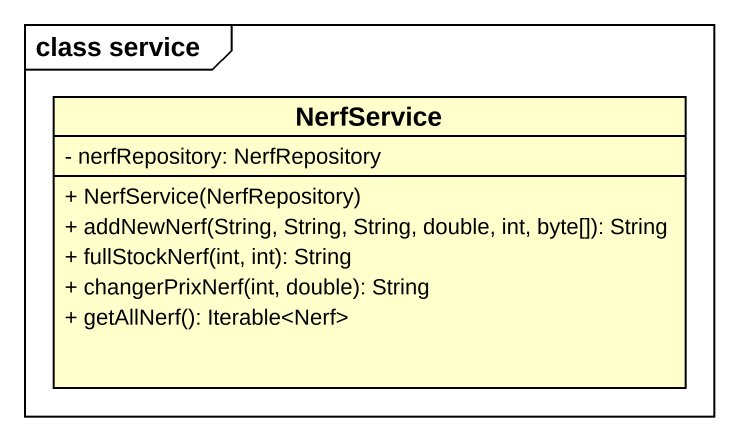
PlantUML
@startuml
mainframe class service
hide circle
hide empty members
skinparam classAttributeIconSize 0
class NerfService {
  - nerfRepository: NerfRepository
  + NerfService(NerfRepository)
  + addNewNerf(String, String, String, double, int, byte[]): String
  + fullStockNerf(int, int): String
  + changerPrixNerf(int, double): String
  + getAllNerf(): Iterable<Nerf>
}
@enduml
